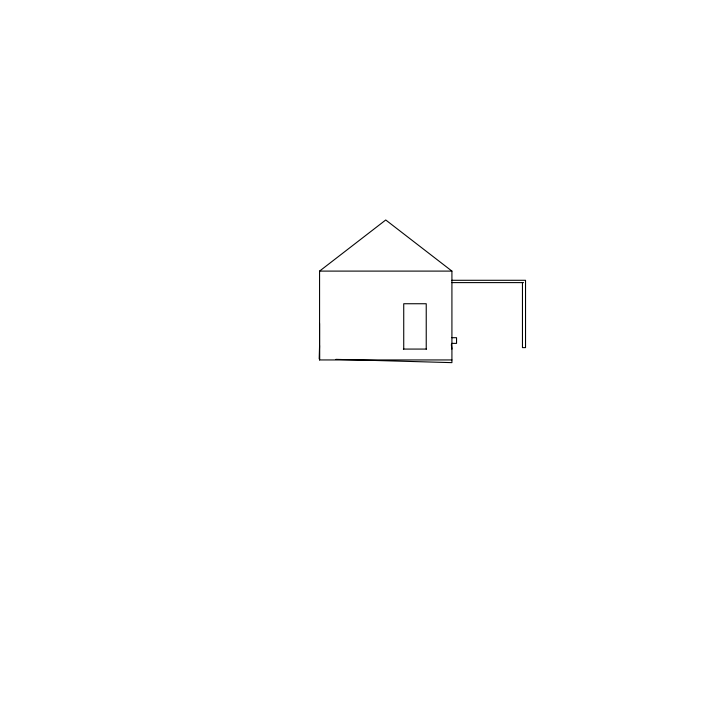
<?xml version="1.0" encoding="UTF-8"?>
<svg xmlns="http://www.w3.org/2000/svg" width="718" height="718" viewBox="0 0 718 718"><rect width="100%" height="100%" fill="white"/><g stroke="black" fill="none" stroke-linecap="round" stroke-linejoin="round"><path stroke-width="1.08" d="M451.918 359.942L319.573 359.942L319.573 323.432M319.187 358.883L319.573 345.6M319.573 359.942L319.573 271.099L385.745 219.986L451.918 271.099L451.918 362.635L335.916 359.359M319.573 271.099L451.918 271.099M451.918 280.289L525.531 280.289L525.531 347.62L522.462 347.62L522.462 282.605M451.918 282.605L523.548 282.605M451.918 337.702L456.549 337.702L456.549 343.375L451.918 343.375M403.363 349.074L426.537 349.074M451.326 344.676L451.918 349.074M426.232 349.074L426.232 303.741L403.731 303.741L403.731 349.074"/></g></svg>
